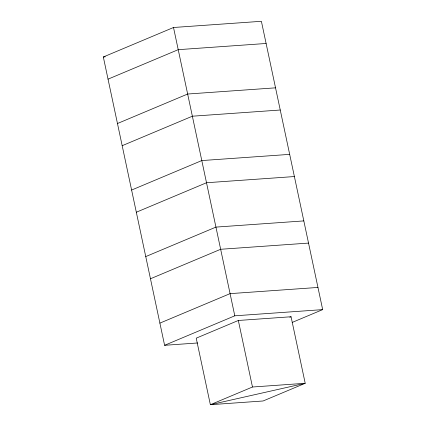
<?xml version="1.0" encoding="UTF-8"?>
<svg xmlns="http://www.w3.org/2000/svg" width="426" height="426" viewBox="0 0 426 426"><rect width="100%" height="100%" fill="white"/><g stroke="black" fill="none" stroke-linecap="round" stroke-linejoin="round"><path stroke-width="0.64" d="M197.648 342.973L164.606 345.3L103.326 56.983L173.51 27.493L261.394 21.3L322.674 309.622L292.161 322.439M108.039 79.156L178.222 49.672L266.106 43.479M117.464 123.513L187.653 94.029L275.537 87.836M122.182 145.692L192.366 116.207L280.249 110.014M131.607 190.049L201.796 160.565L289.675 154.372M136.325 212.228L206.509 182.743L294.393 176.55M145.751 256.585L215.934 227.101L303.818 220.908M150.463 278.764L220.652 249.279L308.536 243.086M159.894 323.121L230.077 293.636L317.961 287.443M164.606 345.3L234.795 315.815L322.674 309.622M238.331 320.474L196.221 338.164L210.364 404.7L263.092 400.983L305.208 383.293L291.065 316.758L238.331 320.474L252.474 387.01L210.364 404.7L305.208 383.293L252.474 387.01M289.84 317.269L291.065 316.758M103.326 56.983L105.307 56.839M173.51 27.493L234.795 315.815"/></g></svg>
